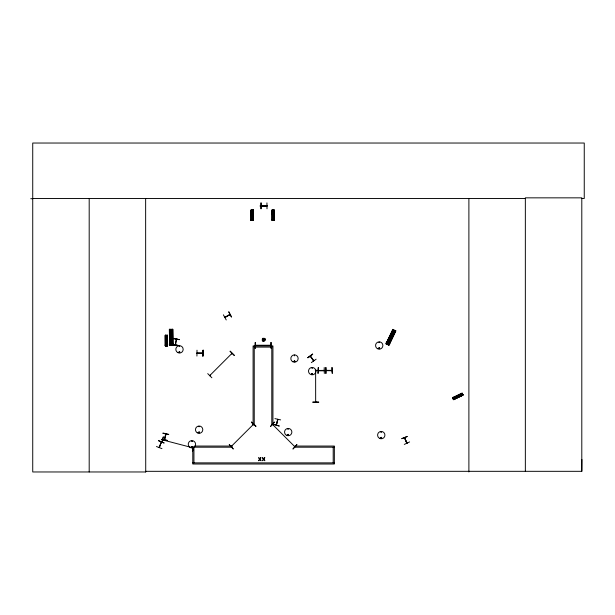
<?xml version="1.0" encoding="UTF-8"?>
<svg xmlns="http://www.w3.org/2000/svg" width="615" height="615" viewBox="0 0 615 615"><rect width="100%" height="100%" fill="white"/><g stroke="black" fill="none" stroke-linecap="round" stroke-linejoin="round"><path stroke-width="0.92" d="M581.375 198.484L584.25 198.484L584.25 143.034L32.733 143.034L32.733 471.966L145.724 471.966L145.647 471.321L581.798 471.321L581.882 459.428M164.659 439.663L165.996 433.998L164.374 439.571M277.903 419.445L276.296 424.98M407.045 443.061L406.838 442.592M273.114 424.673L272.591 424.473L273.168 424.711M294.67 446.644L294.377 446.359M179.173 346.314L179.772 346.153L179.288 346.522M178.927 352.111C180.602 350.581 179.495 353.579 179.034 352.38M179.111 352.011C179.972 353.356 179.749 351.096 179.249 351.865M192.234 441.309L191.642 441.063L192.172 441.37M192.303 447.128C191.603 445.691 191.434 448.127 192.226 447.197M192.487 447.02C191.011 448.742 191.611 445.329 192.434 446.89M198.829 426.695L199.46 426.61L198.86 426.533M198.614 432.407C200.613 430.754 198.476 434.528 198.876 431.953M294.108 361.182C295.062 362.719 294.662 359.767 294.193 361.459M295.046 361.428C294.108 359.214 293.663 363.188 295.023 361.282M287.897 429.032L288.496 428.87L287.966 429.178M287.666 434.682C288.604 436.896 289.05 432.922 287.689 434.828M288.558 434.92C288.005 433.391 287.582 436.166 288.612 434.828M378.671 348.105C379.609 350.319 380.055 346.345 378.694 348.251M379.609 348.351C378.932 346.806 378.671 349.589 379.57 348.251M380.969 432.061C381.9 431.015 381.254 433.283 380.985 431.899M380.708 437.711C381.854 439.94 381.815 435.789 380.747 437.995M380.877 437.757C381.738 439.102 381.515 436.842 381.016 437.611M161.338 442.185L159.339 447.566M176.536 339.203L175.536 344.938M387.727 344.362L388.004 343.762M172.469 344.823L178.327 345.453L172.508 344.585M173.53 338.381L179.273 339.657L173.522 338.411M176.213 339.219L175.321 344.961M263.528 340.764L264.742 339.918L263.889 338.704L262.682 339.549L263.528 340.764L263.681 339.895M263.889 338.704L263.743 339.572L264.381 338.934M315.895 401.902L315.664 401.395M162.929 433.329L168.671 434.567M164.389 439.633L165.696 433.967M167.342 440.378L161.537 439.379L167.326 440.455M274.913 418.607L280.648 419.899M276.312 424.919L277.673 419.269M277.872 419.399L276.496 425.026M163.39 436.973L161.983 442.685M161.699 442.608L163.183 436.919M162.698 439.933L163.198 440.132M162.76 439.948L193.148 447.881M192.38 450.826L193.233 447.574L192.703 450.91M193.333 448.473L193.763 446.844M310.298 356.154L313.627 360.928M313.765 360.736L310.429 355.993L310.606 356.708M171.431 345.007L171.401 344.392M209.961 375.704L210.199 375.142L209.884 375.75M232.132 353.571L231.724 353.917M253.595 424.504L253.219 424.85L253.595 424.473M156.448 446.528L161.937 448.627M161.315 442.131L159.108 447.505M159.731 446.344L160.884 443.169M199.483 432.606C198.999 431.084 198.637 433.321 199.314 432.714M311.897 367.916L312.397 368.3L311.966 367.87M311.828 373.674C312.312 375.196 312.681 372.959 311.997 373.566M386.143 343.823L393.046 329.479M393.077 329.494L386.197 343.846L389.034 345.192L395.906 330.839L392.839 329.379L385.974 343.747L386.897 344.185L393.369 330.67M386.312 343.908L393.254 329.579M386.489 343.993L393.354 329.625M386.543 344.016L393.423 329.655M386.658 344.069L393.592 329.74M386.827 344.154L393.3 330.639M387.096 344.262L387.904 344.654M394.584 331.239L388.103 344.746L394.638 331.262M388.28 344.831L395.184 330.486M394.922 331.4L388.857 344.069L395.391 330.593M388.618 344.992L395.491 330.639M388.826 345.092L395.699 330.739L388.849 345.107M404.447 437.941L406.815 443.115M407.053 443.008L404.639 437.734M313.25 360.39L313.796 360.813M319.031 370.691L318.355 370.668L318.993 370.422M197.008 353.041L197.538 353.302M326.096 370.376L326.803 370.584M231.232 446.482L253.449 424.335L253.034 424.75M231.801 446.29L231.24 446.544M312.574 374.274C312.743 372.014 310.752 374.85 312.435 374.327M324.213 370.391L323.621 370.345L324.22 370.691M266.849 205.964C246.569 205.956 279.156 206.163 261.583 206.002M197.069 353.041L202.889 353.041L202.358 353.302M263.036 340.533L263.604 339.864M162.752 439.74L163.382 439.902M207.724 373.613L211.875 377.771M231.578 353.771L231.947 353.394L209.738 375.604M234.161 355.485L230.033 351.296M251.474 422.297L255.886 426.195L251.504 422.267M253.311 424.85L253.449 424.335M233.177 448.912L229.218 444.545L233.193 448.889M270.546 426.441L274.451 422.036L270.554 426.449M293.024 448.912L296.937 444.522L293.04 448.935M192.58 447.735L193.079 447.843M307.892 357.661L312.735 354.332M316.118 359.191L311.344 362.619M223.376 314.826L226.243 319.954M225.013 317.425L229.987 314.519L224.79 317.279M230.018 314.572L224.898 317.455M231.401 316.971L228.726 311.736L231.471 316.933M315.633 370.53L315.664 401.926M452.609 397.89L462.149 393.239M452.663 398.005L462.196 393.331M452.694 398.082L462.219 393.377M452.763 398.213L462.326 393.6M462.38 393.715L452.825 398.351L452.532 397.736L462.08 393.1L463.08 395.13L453.532 399.773L452.602 397.867M462.78 394.523L453.224 399.15L462.834 394.63M453.293 399.289L462.895 394.745M453.393 399.496L462.949 394.861M407.161 436.489L401.703 438.687L407.191 436.565M404.585 438.326L404.685 437.765L406.784 443.2M409.613 441.924L404.286 444.414M262.728 340.087L263.551 339.788M263.866 339.68L264.696 339.372M261.175 205.702L266.849 205.718M202.766 353.302L197.131 353.271M326.219 370.353L331.969 370.376M331.846 370.645L326.158 370.584L331.977 370.645M273.029 219.993L273.191 220.347M294.493 355.163L294.331 355.762L294.639 355.232M272.968 424.85L272.591 424.473L294.8 446.682M270.992 342.409L271.015 348.29L271.038 342.409M270.708 345.253L255.302 345.246M255.279 348.29L255.256 342.409L255.24 348.29M261.144 206.063L266.933 206.002M169.379 329.332L172.777 329.279L172.953 345.2L169.556 345.253L169.394 329.332L169.625 345.246M169.625 330.947L172.569 330.916M169.64 332.023L172.577 331.992M169.655 333.638L172.592 333.607M169.671 335.075L172.607 335.044M169.686 336.689L172.623 336.659M169.763 343.616L172.707 343.585M169.279 344.093L173.199 344.046M169.279 344.216L173.199 344.169M318.316 367.593L318.032 373.474L318.278 367.593M324.197 367.555L324.313 373.436M315.349 370.192L318.708 370.499M315.349 370.514L324.136 370.368M318.708 402.049L312.827 402.002M312.835 402.302L318.708 402.264M30.75 198.714L32.733 198.707M32.733 198.484L525.348 198.484M261.052 202.896L261.052 208.777M266.933 202.896L267.01 208.777M251.197 210.945L253.157 210.945M272.176 210.945L274.136 210.945M251.197 211.66L253.157 211.66M272.176 211.66L274.136 211.66M251.197 212.736L253.157 212.736M272.176 212.736L274.136 212.736M251.197 213.697L253.149 213.697M272.176 213.697L274.136 213.697M251.197 214.773L253.149 214.773M272.176 214.773L274.136 214.773M251.197 219.394L253.157 219.394M272.176 219.394L274.136 219.394M250.866 219.701L253.48 219.701M271.845 219.701L274.459 219.701M250.866 219.786L253.48 219.786M271.845 219.786L274.459 219.786M251.043 220.485L253.311 220.478L253.303 209.853L251.043 209.869L251.051 220.485M274.29 220.478L272.022 220.485L272.022 209.869L274.29 209.853L274.136 220.478M165.374 336.344L167.334 336.344M165.374 337.066L167.334 337.066M165.374 338.142L167.334 338.142M165.374 339.103L167.334 339.103M165.374 340.18L167.334 340.18M165.374 344.8L167.334 344.8M165.043 345.184L167.657 345.184M167.488 345.876L165.22 345.884L165.22 335.267L167.488 335.26L167.441 345.876M254.241 347.098L271.792 347.098M197.008 350.204L196.931 356.077M202.889 353.31L197.023 353.271M325.766 367.539L325.796 373.42M331.969 367.539L332.269 373.42L332.054 367.539M331.908 370.584L331.377 370.584M318.462 370.661L324.22 370.676L318.432 370.691M194.701 446.052L231.97 446.052L231.97 447.197L193.74 447.197M334.345 447.197L295.154 447.197L295.154 446.052L334.345 446.052L334.345 464.01L192.787 464.01L192.787 447.197M192.787 462.872L334.345 462.872M379.301 342.14L378.994 342.678L379.424 342.248M381.262 437.334L381.769 437.726M173.484 338.665L179.28 339.618M172.523 344.515L178.312 345.538M262.682 339.549L263.543 339.703M263.873 339.764L264.742 339.918M162.998 433.037L168.725 434.359M192.526 447.928L193.041 448.066M379.355 347.736L379.747 348.251M392.347 330.939L394.999 332.208M391.886 331.908L394.53 333.176M391.186 333.368L393.838 334.637M390.563 334.66L393.208 335.928M389.864 336.113L392.516 337.381M386.873 342.363L389.526 343.639M386.174 342.686L389.71 344.377M387.665 343.562L387.727 343.639M387.273 344.377L387.696 344.577M266.933 205.733L266.257 206.14M315.872 370.514L315.902 371.153A3.675 3.675 0 0 1 310.337 374.304A3.675 3.675 0 0 1 310.337 367.947A3.675 3.675 0 0 1 315.849 371.129L315.902 370.637M294.37 355.608L294.347 355.739M262.913 339.065L263.581 339.626M263.835 339.841L264.512 340.403M230.187 351.142L234.369 355.278M294.754 446.644L294.401 446.336M251.681 422.082L255.863 426.21M251.535 422.236L255.717 426.364M311.029 357.161L312.958 359.929M461.181 393.708L462.034 395.468M460.535 394.023L461.388 395.783M459.566 394.492L460.42 396.252M458.698 394.907L459.559 396.667M457.729 395.376L458.59 397.144M453.578 397.398L454.431 399.166M453.155 397.236L454.301 399.589M453.086 397.275L454.224 399.627M263.351 338.75L263.651 339.58M263.766 339.887L264.066 340.718M172.761 329.279L172.876 345.2M172.577 329.286L172.723 345.2M172.4 330.224L172.561 345.207M172.331 330.224L172.492 345.207M172.2 330.224L172.377 345.207M172.177 345.207L172.008 329.294L172.115 345.207M171.77 330.232L171.992 345.207M171.7 345.215L170.801 345.223M170.424 330.255L170.516 345.238M169.971 329.325L170.124 345.246M169.586 329.332L169.809 345.246M581.798 471.321L581.798 197.846L525.348 197.846L525.348 471.321M468.891 198.484L468.891 471.966M333.199 447.197L333.199 462.872M326.012 367.539L326.012 373.42M273.983 220.478L273.898 209.853L273.775 220.478M273.752 209.853L273.644 220.478M273.598 209.853L273.606 220.478M273.452 220.478L272.852 220.478M272.66 209.869L272.714 220.485M272.537 209.869L272.553 220.485M272.407 209.869L272.453 220.485M272.33 209.869L272.284 220.485M272.199 209.869L272.161 220.485M271.792 345.961L271.792 424.327L272.929 424.327L272.929 345.961L253.096 345.961L253.096 424.327L254.241 424.327L254.241 345.961M261.014 202.896L260.968 208.777M253.149 209.853L253.157 220.478M253.049 209.853L253.003 220.478M252.926 209.853L252.919 220.478M252.796 209.853L252.757 220.478M252.627 209.853L252.665 220.478M252.473 220.478L251.873 220.478M251.735 209.869L251.72 220.485M251.681 220.485L251.596 209.869L251.474 220.485M251.351 209.869L251.343 220.485M251.304 220.485L251.212 209.869L251.197 220.485M202.973 350.204L202.927 356.077M193.933 447.197L193.933 462.872M167.311 335.26L167.334 345.876M167.18 335.26L167.18 345.876M167.103 335.26L167.057 345.876M166.949 335.26L166.934 345.876M166.811 335.26L166.796 345.876M166.65 345.876L166.058 345.876M165.912 335.267L165.904 345.884M165.773 345.884L165.758 335.267L165.65 345.884M165.527 335.267L165.52 345.884M165.374 335.267L165.374 345.884L165.266 335.267M145.64 198.484L145.724 471.966M89.19 198.484L89.19 471.966M390.894 335.905C391.886 338.327 392.693 333.999 390.894 335.905M170.516 335.705C171.339 338.189 172.438 333.922 170.516 335.705M165.927 339.526C166.465 341.187 167.226 338.35 165.927 339.526M251.75 214.12C252.281 215.78 253.057 212.967 251.75 214.12M272.729 214.12C273.268 215.788 274.029 212.951 272.729 214.12M458.237 395.883C458.644 397.582 459.605 394.799 458.237 395.883M273.544 424.319L279.179 426.01L273.544 424.319M158.578 440.701L164.013 442.954L158.578 440.701M260.606 457.637L259.853 458.859L258.638 457.637L259.591 459.19L258.608 460.743L259.822 459.497L261.052 460.743L260.084 459.167L261.052 457.637L260.606 457.637M264.419 457.637L263.666 458.859L262.451 457.637L263.404 459.19L262.421 460.743L263.635 459.497L264.865 460.743L263.897 459.167L264.865 457.637L264.419 457.637M262.459 338.381C260.775 345.953 270.162 337.281 262.459 338.381M312.574 354.102L307.938 357.73L312.574 354.102M462.964 394.899L453.455 399.612L463.01 394.991M203.211 350.204L202.889 356.077L203.211 350.204M170.386 345.238L170.209 329.325L170.355 345.238M170.001 345.246L169.848 329.325L169.948 345.246M292.663 361.705A3.659 3.659 0 0 0 298.152 358.537A3.659 3.659 0 0 0 292.663 355.362A3.659 3.659 0 0 0 292.663 361.705M377.395 348.674A3.659 3.659 0 0 0 382.884 345.507A3.659 3.659 0 0 0 377.395 342.332A3.659 3.659 0 0 0 377.395 348.674M286.382 435.259A3.675 3.675 0 0 0 291.887 432.084A3.675 3.675 0 0 0 286.382 428.901A3.675 3.675 0 0 0 286.382 435.259M379.424 438.295A3.675 3.675 0 0 0 384.936 435.113A3.675 3.675 0 0 0 379.424 431.93A3.675 3.675 0 0 0 379.424 438.295M177.658 352.549A3.675 3.675 0 0 0 183.17 349.366A3.675 3.675 0 0 0 177.658 346.184A3.675 3.675 0 0 0 177.658 352.549M197.307 432.837A3.667 3.667 0 0 0 202.804 429.662A3.667 3.667 0 0 0 197.307 426.487A3.667 3.667 0 0 0 197.307 432.837M190.081 447.459A3.675 3.675 0 0 0 195.593 444.276A3.675 3.675 0 0 0 190.081 441.093A3.675 3.675 0 0 0 190.081 447.459"/></g></svg>
